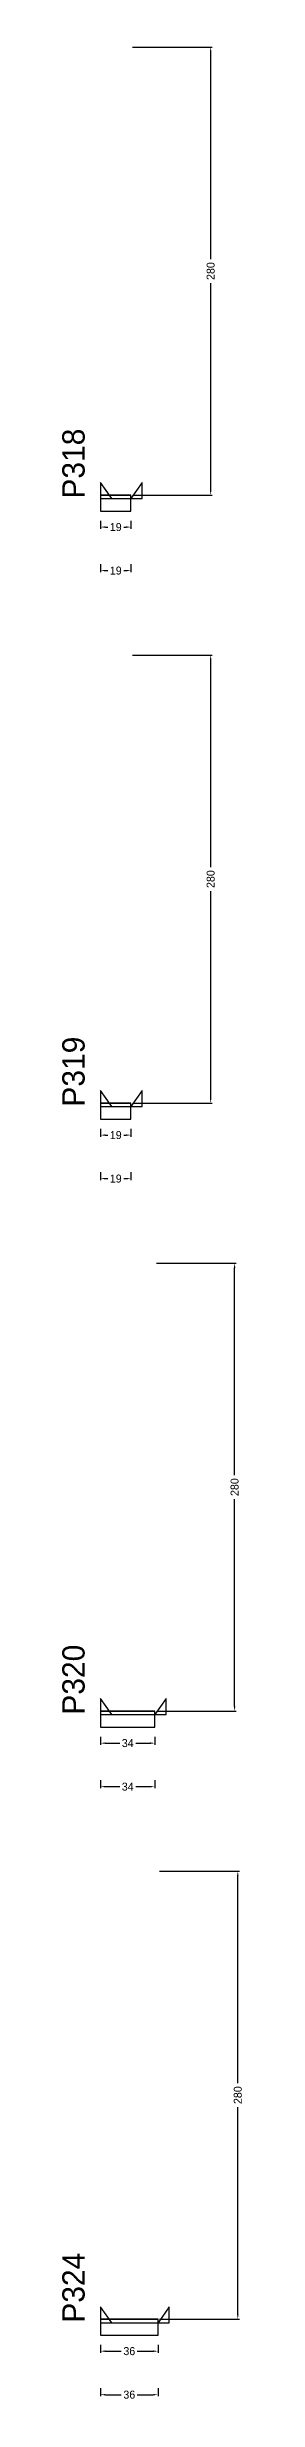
# Model space of a CAD drawing. Header units: centimetres. Extents: x -12000 to 4089, y -6086 to 2114.
# Drawn here: x 3976 to 4089, y -2708 to -1238 of the extents above; entities that cross this region are included whole.
import ezdxf

# ---------------------------------------------------------------- set-up
doc = ezdxf.new("R2010")
doc.units = ezdxf.units.CM
for name, color, linetype in [('NOMENCLATURA', 7, 'Continuous'), ('SARR_2.2x10', 60, 'Continuous'), ('SARR_2.2x7', 40, 'Continuous')]:
    doc.layers.add(name, color=color, linetype=linetype)
doc.dimstyles.new('PAINEL-NOVA', dxfattribs={"dimtxt": 5, "dimasz": 3, "dimexe": 1, "dimexo": 1, "dimgap": 1, "dimtad": 1, "dimcen": 2.5, "dimazin": 3, "dimtfac": 1, "dimtmove": 0, "dimatfit": 3})

# ---------------------------------------------------------------- blocks, each defined once
blk = doc.blocks.new('_CLOSEDFILLED')
at = {"color": 0, "linetype": 'BYBLOCK'}
blk.add_solid([(-1, 0.16), (0, 0), (-1, -0.16)], dxfattribs=at)
blk = doc.blocks.new('*D125')
for p, q in [((4000, -1533.8), (4000, -1538.8)), ((4003, -1537.8), (4004.5, -1537.8)), ((4014.5, -1537.8), (4016, -1537.8)), ((4019, -1533.8), (4019, -1538.8))]:
    blk.add_line(p, q)
at = {"layer": 'Defpoints'}
for p in [(4000, -1532.8), (4000, -1537.8), (4019, -1532.8)]:
    blk.add_point(p, dxfattribs=at)
at = {"layer": 'SARR_2.2x10', "xscale": 3, "yscale": 3, "rotation": 180}
blk.add_blockref('_CLOSEDFILLED', (4000, -1537.8), dxfattribs=at)
at = {"layer": 'SARR_2.2x10', "xscale": 3, "yscale": 3}
blk.add_blockref('_CLOSEDFILLED', (4019, -1537.8), dxfattribs=at)
at = {"layer": 'SARR_2.2x10', "insert": (4009.5, -1537.8), "char_height": 5, "attachment_point": 5}
blk.add_mtext('19', dxfattribs=at)
blk = doc.blocks.new('*D126')
for p, q in [((4020, -1237.8), (4070, -1237.8)), ((4069, -1370.3), (4069, -1240.8)), ((4069, -1514.8), (4069, -1385.3)), ((4020, -1517.8), (4070, -1517.8))]:
    blk.add_line(p, q)
at = {"layer": 'Defpoints'}
for p in [(4019, -1237.8), (4019, -1517.8), (4069, -1517.8)]:
    blk.add_point(p, dxfattribs=at)
at = {"layer": 'SARR_2.2x10', "xscale": 3, "yscale": 3}
for p, rotation in [((4069, -1237.8), 90), ((4069, -1517.8), 270)]:
    blk.add_blockref('_CLOSEDFILLED', p, dxfattribs=dict(at, rotation=rotation))
at = {"layer": 'SARR_2.2x10', "insert": (4069, -1377.8), "char_height": 5, "attachment_point": 5, "rotation": 90}
blk.add_mtext('280', dxfattribs=at)
blk = doc.blocks.new('*D127')
for p, q in [((4020, -1237.8), (4070, -1237.8)), ((4069, -1370.3), (4069, -1240.8)), ((4069, -1514.8), (4069, -1385.3)), ((4020, -1517.8), (4070, -1517.8))]:
    blk.add_line(p, q)
at = {"layer": 'Defpoints'}
for p in [(4019, -1237.8), (4019, -1517.8), (4069, -1517.8)]:
    blk.add_point(p, dxfattribs=at)
at = {"layer": 'SARR_2.2x10', "xscale": 3, "yscale": 3}
for p, rotation in [((4069, -1237.8), 90), ((4069, -1517.8), 270)]:
    blk.add_blockref('_CLOSEDFILLED', p, dxfattribs=dict(at, rotation=rotation))
at = {"layer": 'SARR_2.2x10', "insert": (4069, -1377.8), "char_height": 5, "attachment_point": 5, "rotation": 90}
blk.add_mtext('280', dxfattribs=at)
blk = doc.blocks.new('*D128')
for p, q in [((4020, -1237.8), (4070, -1237.8)), ((4069, -1370.3), (4069, -1240.8)), ((4069, -1514.8), (4069, -1385.3)), ((4020, -1517.8), (4070, -1517.8))]:
    blk.add_line(p, q)
at = {"layer": 'Defpoints'}
for p in [(4019, -1237.8), (4019, -1517.8), (4069, -1517.8)]:
    blk.add_point(p, dxfattribs=at)
at = {"layer": 'SARR_2.2x10', "xscale": 3, "yscale": 3}
for p, rotation in [((4069, -1237.8), 90), ((4069, -1517.8), 270)]:
    blk.add_blockref('_CLOSEDFILLED', p, dxfattribs=dict(at, rotation=rotation))
at = {"layer": 'SARR_2.2x10', "insert": (4069, -1377.8), "char_height": 5, "attachment_point": 5, "rotation": 90}
blk.add_mtext('280', dxfattribs=at)
blk = doc.blocks.new('*D129')
for p, q in [((4020, -1237.8), (4070, -1237.8)), ((4069, -1370.3), (4069, -1240.8)), ((4069, -1514.8), (4069, -1385.3)), ((4020, -1517.8), (4070, -1517.8))]:
    blk.add_line(p, q)
at = {"layer": 'Defpoints'}
for p in [(4019, -1237.8), (4019, -1517.8), (4069, -1517.8)]:
    blk.add_point(p, dxfattribs=at)
at = {"layer": 'SARR_2.2x10', "xscale": 3, "yscale": 3}
for p, rotation in [((4069, -1237.8), 90), ((4069, -1517.8), 270)]:
    blk.add_blockref('_CLOSEDFILLED', p, dxfattribs=dict(at, rotation=rotation))
at = {"layer": 'SARR_2.2x10', "insert": (4069, -1377.8), "char_height": 5, "attachment_point": 5, "rotation": 90}
blk.add_mtext('280', dxfattribs=at)
blk = doc.blocks.new('*D130')
for p, q in [((4000, -1561), (4000, -1566)), ((4003, -1565), (4004.5, -1565)), ((4014.5, -1565), (4016, -1565)), ((4019, -1561), (4019, -1566))]:
    blk.add_line(p, q)
at = {"layer": 'Defpoints'}
for p in [(4000, -1560), (4000, -1565), (4019, -1560)]:
    blk.add_point(p, dxfattribs=at)
at = {"layer": 'SARR_2.2x10', "xscale": 3, "yscale": 3, "rotation": 180}
blk.add_blockref('_CLOSEDFILLED', (4000, -1565), dxfattribs=at)
at = {"layer": 'SARR_2.2x10', "xscale": 3, "yscale": 3}
blk.add_blockref('_CLOSEDFILLED', (4019, -1565), dxfattribs=at)
at = {"layer": 'SARR_2.2x10', "insert": (4009.5, -1565), "char_height": 5, "attachment_point": 5}
blk.add_mtext('19', dxfattribs=at)
blk = doc.blocks.new('GRA-E')
at = {"layer": 'SARR_2.2x7'}
blk.add_lwpolyline([(0, 0), (7, 0), (0, 10)], close=True, dxfattribs=at)
blk = doc.blocks.new('GRA-D')
at = {"layer": 'SARR_2.2x7'}
blk.add_lwpolyline([(0, 0), (7, 0), (7, 10)], close=True, dxfattribs=at)
blk = doc.blocks.new('*D151')
for p, q in [((4000, -1913.8), (4000, -1918.8)), ((4003, -1917.8), (4004.5, -1917.8)), ((4014.5, -1917.8), (4016, -1917.8)), ((4019, -1913.8), (4019, -1918.8))]:
    blk.add_line(p, q)
at = {"layer": 'Defpoints'}
for p in [(4000, -1912.8), (4000, -1917.8), (4019, -1912.8)]:
    blk.add_point(p, dxfattribs=at)
at = {"layer": 'SARR_2.2x10', "xscale": 3, "yscale": 3, "rotation": 180}
blk.add_blockref('_CLOSEDFILLED', (4000, -1917.8), dxfattribs=at)
at = {"layer": 'SARR_2.2x10', "xscale": 3, "yscale": 3}
blk.add_blockref('_CLOSEDFILLED', (4019, -1917.8), dxfattribs=at)
at = {"layer": 'SARR_2.2x10', "insert": (4009.5, -1917.8), "char_height": 5, "attachment_point": 5}
blk.add_mtext('19', dxfattribs=at)
blk = doc.blocks.new('*D152')
for p, q in [((4020, -1617.8), (4070, -1617.8)), ((4069, -1750.3), (4069, -1620.8)), ((4069, -1894.8), (4069, -1765.3)), ((4020, -1897.8), (4070, -1897.8))]:
    blk.add_line(p, q)
at = {"layer": 'Defpoints'}
for p in [(4019, -1617.8), (4019, -1897.8), (4069, -1897.8)]:
    blk.add_point(p, dxfattribs=at)
at = {"layer": 'SARR_2.2x10', "xscale": 3, "yscale": 3}
for p, rotation in [((4069, -1617.8), 90), ((4069, -1897.8), 270)]:
    blk.add_blockref('_CLOSEDFILLED', p, dxfattribs=dict(at, rotation=rotation))
at = {"layer": 'SARR_2.2x10', "insert": (4069, -1757.8), "char_height": 5, "attachment_point": 5, "rotation": 90}
blk.add_mtext('280', dxfattribs=at)
blk = doc.blocks.new('*D153')
for p, q in [((4020, -1617.8), (4070, -1617.8)), ((4069, -1750.3), (4069, -1620.8)), ((4069, -1894.8), (4069, -1765.3)), ((4020, -1897.8), (4070, -1897.8))]:
    blk.add_line(p, q)
at = {"layer": 'Defpoints'}
for p in [(4019, -1617.8), (4019, -1897.8), (4069, -1897.8)]:
    blk.add_point(p, dxfattribs=at)
at = {"layer": 'SARR_2.2x10', "xscale": 3, "yscale": 3}
for p, rotation in [((4069, -1617.8), 90), ((4069, -1897.8), 270)]:
    blk.add_blockref('_CLOSEDFILLED', p, dxfattribs=dict(at, rotation=rotation))
at = {"layer": 'SARR_2.2x10', "insert": (4069, -1757.8), "char_height": 5, "attachment_point": 5, "rotation": 90}
blk.add_mtext('280', dxfattribs=at)
blk = doc.blocks.new('*D154')
for p, q in [((4020, -1617.8), (4070, -1617.8)), ((4069, -1750.3), (4069, -1620.8)), ((4069, -1894.8), (4069, -1765.3)), ((4020, -1897.8), (4070, -1897.8))]:
    blk.add_line(p, q)
at = {"layer": 'Defpoints'}
for p in [(4019, -1617.8), (4019, -1897.8), (4069, -1897.8)]:
    blk.add_point(p, dxfattribs=at)
at = {"layer": 'SARR_2.2x10', "xscale": 3, "yscale": 3}
for p, rotation in [((4069, -1617.8), 90), ((4069, -1897.8), 270)]:
    blk.add_blockref('_CLOSEDFILLED', p, dxfattribs=dict(at, rotation=rotation))
at = {"layer": 'SARR_2.2x10', "insert": (4069, -1757.8), "char_height": 5, "attachment_point": 5, "rotation": 90}
blk.add_mtext('280', dxfattribs=at)
blk = doc.blocks.new('*D155')
for p, q in [((4020, -1617.8), (4070, -1617.8)), ((4069, -1750.3), (4069, -1620.8)), ((4069, -1894.8), (4069, -1765.3)), ((4020, -1897.8), (4070, -1897.8))]:
    blk.add_line(p, q)
at = {"layer": 'Defpoints'}
for p in [(4019, -1617.8), (4019, -1897.8), (4069, -1897.8)]:
    blk.add_point(p, dxfattribs=at)
at = {"layer": 'SARR_2.2x10', "xscale": 3, "yscale": 3}
for p, rotation in [((4069, -1617.8), 90), ((4069, -1897.8), 270)]:
    blk.add_blockref('_CLOSEDFILLED', p, dxfattribs=dict(at, rotation=rotation))
at = {"layer": 'SARR_2.2x10', "insert": (4069, -1757.8), "char_height": 5, "attachment_point": 5, "rotation": 90}
blk.add_mtext('280', dxfattribs=at)
blk = doc.blocks.new('*D156')
for p, q in [((4000, -1941), (4000, -1946)), ((4019, -1941), (4019, -1946)), ((4003, -1945), (4004.5, -1945)), ((4014.5, -1945), (4016, -1945))]:
    blk.add_line(p, q)
at = {"layer": 'Defpoints'}
for p in [(4000, -1940), (4019, -1940), (4000, -1945)]:
    blk.add_point(p, dxfattribs=at)
at = {"layer": 'SARR_2.2x10', "xscale": 3, "yscale": 3, "rotation": 180}
blk.add_blockref('_CLOSEDFILLED', (4000, -1945), dxfattribs=at)
at = {"layer": 'SARR_2.2x10', "xscale": 3, "yscale": 3}
blk.add_blockref('_CLOSEDFILLED', (4019, -1945), dxfattribs=at)
at = {"layer": 'SARR_2.2x10', "insert": (4009.5, -1945), "char_height": 5, "attachment_point": 5}
blk.add_mtext('19', dxfattribs=at)
blk = doc.blocks.new('*D177')
for p, q in [((4000, -2293.8), (4000, -2298.8)), ((4034, -2293.8), (4034, -2298.8)), ((4003, -2297.8), (4012, -2297.8)), ((4022, -2297.8), (4031, -2297.8))]:
    blk.add_line(p, q)
at = {"layer": 'Defpoints'}
for p in [(4000, -2292.8), (4034, -2292.8), (4000, -2297.8)]:
    blk.add_point(p, dxfattribs=at)
at = {"layer": 'SARR_2.2x10', "xscale": 3, "yscale": 3, "rotation": 180}
blk.add_blockref('_CLOSEDFILLED', (4000, -2297.8), dxfattribs=at)
at = {"layer": 'SARR_2.2x10', "xscale": 3, "yscale": 3}
blk.add_blockref('_CLOSEDFILLED', (4034, -2297.8), dxfattribs=at)
at = {"layer": 'SARR_2.2x10', "insert": (4017, -2297.8), "char_height": 5, "attachment_point": 5}
blk.add_mtext('34', dxfattribs=at)
blk = doc.blocks.new('*D178')
for p, q in [((4035, -1997.8), (4085, -1997.8)), ((4084, -2130.3), (4084, -2000.8)), ((4084, -2274.8), (4084, -2145.3)), ((4035, -2277.8), (4085, -2277.8))]:
    blk.add_line(p, q)
at = {"layer": 'Defpoints'}
for p in [(4034, -1997.8), (4034, -2277.8), (4084, -2277.8)]:
    blk.add_point(p, dxfattribs=at)
at = {"layer": 'SARR_2.2x10', "xscale": 3, "yscale": 3}
for p, rotation in [((4084, -1997.8), 90), ((4084, -2277.8), 270)]:
    blk.add_blockref('_CLOSEDFILLED', p, dxfattribs=dict(at, rotation=rotation))
at = {"layer": 'SARR_2.2x10', "insert": (4084, -2137.8), "char_height": 5, "attachment_point": 5, "rotation": 90}
blk.add_mtext('280', dxfattribs=at)
blk = doc.blocks.new('*D179')
for p, q in [((4035, -1997.8), (4085, -1997.8)), ((4084, -2130.3), (4084, -2000.8)), ((4084, -2274.8), (4084, -2145.3)), ((4035, -2277.8), (4085, -2277.8))]:
    blk.add_line(p, q)
at = {"layer": 'Defpoints'}
for p in [(4034, -1997.8), (4034, -2277.8), (4084, -2277.8)]:
    blk.add_point(p, dxfattribs=at)
at = {"layer": 'SARR_2.2x10', "xscale": 3, "yscale": 3}
for p, rotation in [((4084, -1997.8), 90), ((4084, -2277.8), 270)]:
    blk.add_blockref('_CLOSEDFILLED', p, dxfattribs=dict(at, rotation=rotation))
at = {"layer": 'SARR_2.2x10', "insert": (4084, -2137.8), "char_height": 5, "attachment_point": 5, "rotation": 90}
blk.add_mtext('280', dxfattribs=at)
blk = doc.blocks.new('*D180')
for p, q in [((4035, -1997.8), (4085, -1997.8)), ((4084, -2130.3), (4084, -2000.8)), ((4084, -2274.8), (4084, -2145.3)), ((4035, -2277.8), (4085, -2277.8))]:
    blk.add_line(p, q)
at = {"layer": 'Defpoints'}
for p in [(4034, -1997.8), (4034, -2277.8), (4084, -2277.8)]:
    blk.add_point(p, dxfattribs=at)
at = {"layer": 'SARR_2.2x10', "xscale": 3, "yscale": 3}
for p, rotation in [((4084, -1997.8), 90), ((4084, -2277.8), 270)]:
    blk.add_blockref('_CLOSEDFILLED', p, dxfattribs=dict(at, rotation=rotation))
at = {"layer": 'SARR_2.2x10', "insert": (4084, -2137.8), "char_height": 5, "attachment_point": 5, "rotation": 90}
blk.add_mtext('280', dxfattribs=at)
blk = doc.blocks.new('*D181')
for p, q in [((4035, -1997.8), (4085, -1997.8)), ((4084, -2130.3), (4084, -2000.8)), ((4084, -2274.8), (4084, -2145.3)), ((4035, -2277.8), (4085, -2277.8))]:
    blk.add_line(p, q)
at = {"layer": 'Defpoints'}
for p in [(4034, -1997.8), (4034, -2277.8), (4084, -2277.8)]:
    blk.add_point(p, dxfattribs=at)
at = {"layer": 'SARR_2.2x10', "xscale": 3, "yscale": 3}
for p, rotation in [((4084, -1997.8), 90), ((4084, -2277.8), 270)]:
    blk.add_blockref('_CLOSEDFILLED', p, dxfattribs=dict(at, rotation=rotation))
at = {"layer": 'SARR_2.2x10', "insert": (4084, -2137.8), "char_height": 5, "attachment_point": 5, "rotation": 90}
blk.add_mtext('280', dxfattribs=at)
blk = doc.blocks.new('*D182')
for p, q in [((4000, -2321), (4000, -2326)), ((4034, -2321), (4034, -2326)), ((4003, -2325), (4012, -2325)), ((4022, -2325), (4031, -2325))]:
    blk.add_line(p, q)
at = {"layer": 'Defpoints'}
for p in [(4000, -2320), (4034, -2320), (4000, -2325)]:
    blk.add_point(p, dxfattribs=at)
at = {"layer": 'SARR_2.2x10', "xscale": 3, "yscale": 3, "rotation": 180}
blk.add_blockref('_CLOSEDFILLED', (4000, -2325), dxfattribs=at)
at = {"layer": 'SARR_2.2x10', "xscale": 3, "yscale": 3}
blk.add_blockref('_CLOSEDFILLED', (4034, -2325), dxfattribs=at)
at = {"layer": 'SARR_2.2x10', "insert": (4017, -2325), "char_height": 5, "attachment_point": 5}
blk.add_mtext('34', dxfattribs=at)
blk = doc.blocks.new('*D203')
for p, q in [((4000, -2673.8), (4000, -2678.8)), ((4036, -2673.8), (4036, -2678.8)), ((4003, -2677.8), (4013, -2677.8)), ((4023, -2677.8), (4033, -2677.8))]:
    blk.add_line(p, q)
at = {"layer": 'Defpoints'}
for p in [(4000, -2672.8), (4036, -2672.8), (4000, -2677.8)]:
    blk.add_point(p, dxfattribs=at)
at = {"layer": 'SARR_2.2x10', "xscale": 3, "yscale": 3, "rotation": 180}
blk.add_blockref('_CLOSEDFILLED', (4000, -2677.8), dxfattribs=at)
at = {"layer": 'SARR_2.2x10', "xscale": 3, "yscale": 3}
blk.add_blockref('_CLOSEDFILLED', (4036, -2677.8), dxfattribs=at)
at = {"layer": 'SARR_2.2x10', "insert": (4018, -2677.8), "char_height": 5, "attachment_point": 5}
blk.add_mtext('36', dxfattribs=at)
blk = doc.blocks.new('*D204')
for p, q in [((4037, -2377.8), (4087, -2377.8)), ((4086, -2510.3), (4086, -2380.8)), ((4086, -2654.8), (4086, -2525.3)), ((4037, -2657.8), (4087, -2657.8))]:
    blk.add_line(p, q)
at = {"layer": 'Defpoints'}
for p in [(4036, -2377.8), (4036, -2657.8), (4086, -2657.8)]:
    blk.add_point(p, dxfattribs=at)
at = {"layer": 'SARR_2.2x10', "xscale": 3, "yscale": 3}
for p, rotation in [((4086, -2377.8), 90), ((4086, -2657.8), 270)]:
    blk.add_blockref('_CLOSEDFILLED', p, dxfattribs=dict(at, rotation=rotation))
at = {"layer": 'SARR_2.2x10', "insert": (4086, -2517.8), "char_height": 5, "attachment_point": 5, "rotation": 90}
blk.add_mtext('280', dxfattribs=at)
blk = doc.blocks.new('*D205')
for p, q in [((4037, -2377.8), (4087, -2377.8)), ((4086, -2510.3), (4086, -2380.8)), ((4086, -2654.8), (4086, -2525.3)), ((4037, -2657.8), (4087, -2657.8))]:
    blk.add_line(p, q)
at = {"layer": 'Defpoints'}
for p in [(4036, -2377.8), (4036, -2657.8), (4086, -2657.8)]:
    blk.add_point(p, dxfattribs=at)
at = {"layer": 'SARR_2.2x10', "xscale": 3, "yscale": 3}
for p, rotation in [((4086, -2377.8), 90), ((4086, -2657.8), 270)]:
    blk.add_blockref('_CLOSEDFILLED', p, dxfattribs=dict(at, rotation=rotation))
at = {"layer": 'SARR_2.2x10', "insert": (4086, -2517.8), "char_height": 5, "attachment_point": 5, "rotation": 90}
blk.add_mtext('280', dxfattribs=at)
blk = doc.blocks.new('*D206')
for p, q in [((4037, -2377.8), (4087, -2377.8)), ((4086, -2510.3), (4086, -2380.8)), ((4086, -2654.8), (4086, -2525.3)), ((4037, -2657.8), (4087, -2657.8))]:
    blk.add_line(p, q)
at = {"layer": 'Defpoints'}
for p in [(4036, -2377.8), (4036, -2657.8), (4086, -2657.8)]:
    blk.add_point(p, dxfattribs=at)
at = {"layer": 'SARR_2.2x10', "xscale": 3, "yscale": 3}
for p, rotation in [((4086, -2377.8), 90), ((4086, -2657.8), 270)]:
    blk.add_blockref('_CLOSEDFILLED', p, dxfattribs=dict(at, rotation=rotation))
at = {"layer": 'SARR_2.2x10', "insert": (4086, -2517.8), "char_height": 5, "attachment_point": 5, "rotation": 90}
blk.add_mtext('280', dxfattribs=at)
blk = doc.blocks.new('*D207')
for p, q in [((4037, -2377.8), (4087, -2377.8)), ((4086, -2510.3), (4086, -2380.8)), ((4086, -2654.8), (4086, -2525.3)), ((4037, -2657.8), (4087, -2657.8))]:
    blk.add_line(p, q)
at = {"layer": 'Defpoints'}
for p in [(4036, -2377.8), (4036, -2657.8), (4086, -2657.8)]:
    blk.add_point(p, dxfattribs=at)
at = {"layer": 'SARR_2.2x10', "xscale": 3, "yscale": 3}
for p, rotation in [((4086, -2377.8), 90), ((4086, -2657.8), 270)]:
    blk.add_blockref('_CLOSEDFILLED', p, dxfattribs=dict(at, rotation=rotation))
at = {"layer": 'SARR_2.2x10', "insert": (4086, -2517.8), "char_height": 5, "attachment_point": 5, "rotation": 90}
blk.add_mtext('280', dxfattribs=at)
blk = doc.blocks.new('*D208')
for p, q in [((4000, -2701), (4000, -2706)), ((4003, -2705), (4013, -2705)), ((4023, -2705), (4033, -2705)), ((4036, -2701), (4036, -2706))]:
    blk.add_line(p, q)
at = {"layer": 'Defpoints'}
for p in [(4000, -2700), (4000, -2705), (4036, -2700)]:
    blk.add_point(p, dxfattribs=at)
at = {"layer": 'SARR_2.2x10', "xscale": 3, "yscale": 3, "rotation": 180}
blk.add_blockref('_CLOSEDFILLED', (4000, -2705), dxfattribs=at)
at = {"layer": 'SARR_2.2x10', "xscale": 3, "yscale": 3}
blk.add_blockref('_CLOSEDFILLED', (4036, -2705), dxfattribs=at)
at = {"layer": 'SARR_2.2x10', "insert": (4018, -2705), "char_height": 5, "attachment_point": 5}
blk.add_mtext('36', dxfattribs=at)

msp = doc.modelspace()

# ---------------------------------------------------------------- linework, layer by layer
at = {"layer": 'SARR_2.2x10'}
for p, q in [((4019, -1517.8), (4000, -1517.8)), ((4000, -1517.8), (4000, -1527.8)), ((4000, -1527.8), (4019, -1527.8)), ((4019, -1527.8), (4019, -1517.8)), ((4019, -1897.8), (4000, -1897.8)), ((4000, -1897.8), (4000, -1907.8)), ((4000, -1907.8), (4019, -1907.8)), ((4019, -1907.8), (4019, -1897.8)), ((4034, -2277.8), (4000, -2277.8)), ((4000, -2277.8), (4000, -2287.8)), ((4034, -2287.8), (4034, -2277.8)), ((4000, -2287.8), (4034, -2287.8)), ((4036, -2657.8), (4000, -2657.8)), ((4000, -2657.8), (4000, -2667.8)), ((4036, -2667.8), (4036, -2657.8)), ((4000, -2667.8), (4036, -2667.8))]:
    msp.add_line(p, q, dxfattribs=at)
at = {"layer": 'SARR_2.2x7'}
for p, q in [((4019, -1517.8), (4000, -1517.8)), ((4000, -1517.8), (4000, -1520)), ((4000, -1517.8), (4007, -1517.8)), ((4000, -1517.8), (4007, -1517.8)), ((4000, -1517.8), (4007, -1517.8)), ((4000, -1517.8), (4007, -1517.8)), ((4000, -1520), (4019, -1520)), ((4007, -1517.8), (4019, -1517.8)), ((4007, -1517.8), (4019, -1517.8)), ((4007, -1517.8), (4019, -1517.8)), ((4007, -1517.8), (4019, -1517.8)), ((4019, -1520), (4019, -1517.8)), ((4019, -1897.8), (4000, -1897.8)), ((4000, -1897.8), (4000, -1900)), ((4000, -1897.8), (4007, -1897.8)), ((4000, -1897.8), (4007, -1897.8)), ((4000, -1897.8), (4007, -1897.8)), ((4000, -1897.8), (4007, -1897.8)), ((4000, -1900), (4019, -1900)), ((4007, -1897.8), (4019, -1897.8)), ((4007, -1897.8), (4019, -1897.8)), ((4007, -1897.8), (4019, -1897.8)), ((4007, -1897.8), (4019, -1897.8)), ((4019, -1900), (4019, -1897.8)), ((4034, -2277.8), (4000, -2277.8)), ((4000, -2277.8), (4000, -2280)), ((4000, -2277.8), (4007, -2277.8)), ((4000, -2277.8), (4007, -2277.8)), ((4000, -2277.8), (4007, -2277.8)), ((4000, -2277.8), (4007, -2277.8)), ((4007, -2277.8), (4034, -2277.8)), ((4007, -2277.8), (4034, -2277.8)), ((4007, -2277.8), (4034, -2277.8)), ((4007, -2277.8), (4034, -2277.8)), ((4034, -2280), (4034, -2277.8)), ((4000, -2280), (4034, -2280)), ((4036, -2657.8), (4000, -2657.8)), ((4000, -2657.8), (4000, -2660)), ((4000, -2657.8), (4007, -2657.8)), ((4000, -2657.8), (4007, -2657.8)), ((4000, -2657.8), (4007, -2657.8)), ((4000, -2657.8), (4007, -2657.8)), ((4000, -2660), (4036, -2660)), ((4007, -2657.8), (4036, -2657.8)), ((4007, -2657.8), (4036, -2657.8)), ((4007, -2657.8), (4036, -2657.8)), ((4007, -2657.8), (4036, -2657.8)), ((4036, -2660), (4036, -2657.8))]:
    msp.add_line(p, q, dxfattribs=at)

# ---------------------------------------------------------------- block references
for name, p in [('GRA-E', (4000, -1520)), ('GRA-D', (4019, -1520)), ('GRA-E', (4000, -1900)), ('GRA-D', (4019, -1900)), ('GRA-E', (4000, -2280)), ('GRA-D', (4034, -2280)), ('GRA-E', (4000, -2660)), ('GRA-D', (4036, -2660))]:
    msp.add_blockref(name, p, dxfattribs=at)

# ---------------------------------------------------------------- texts
at = {"layer": 'NOMENCLATURA'}
for s, p in [('P318', (3990, -1520)), ('P319', (3990, -1900)), ('P320', (3990, -2280)), ('P324', (3990, -2660))]:
    msp.add_text(s, height=14, rotation=90, dxfattribs=at).set_placement(p)

# ---------------------------------------------------------------- dimensions: what is measured, and where the dimension line sits
at = {"layer": 'SARR_2.2x10'}
for base, p1, p2, picture, middle in [((4069, -1517.8), (4019, -1517.8), (4019, -1237.8), '*D126', (4069, -1377.8)), ((4069, -1517.8), (4019, -1517.8), (4019, -1237.8), '*D127', (4069, -1377.8)), ((4069, -1517.8), (4019, -1517.8), (4019, -1237.8), '*D128', (4069, -1377.8)), ((4069, -1517.8), (4019, -1517.8), (4019, -1237.8), '*D129', (4069, -1377.8)), ((4069, -1897.8), (4019, -1897.8), (4019, -1617.8), '*D152', (4069, -1757.8)), ((4069, -1897.8), (4019, -1897.8), (4019, -1617.8), '*D153', (4069, -1757.8)), ((4069, -1897.8), (4019, -1897.8), (4019, -1617.8), '*D154', (4069, -1757.8)), ((4069, -1897.8), (4019, -1897.8), (4019, -1617.8), '*D155', (4069, -1757.8)), ((4084, -2277.8), (4034, -2277.8), (4034, -1997.8), '*D178', (4084, -2137.8)), ((4084, -2277.8), (4034, -2277.8), (4034, -1997.8), '*D179', (4084, -2137.8)), ((4084, -2277.8), (4034, -2277.8), (4034, -1997.8), '*D180', (4084, -2137.8)), ((4084, -2277.8), (4034, -2277.8), (4034, -1997.8), '*D181', (4084, -2137.8)), ((4086, -2657.8), (4036, -2657.8), (4036, -2377.8), '*D204', (4086, -2517.8)), ((4086, -2657.8), (4036, -2657.8), (4036, -2377.8), '*D205', (4086, -2517.8)), ((4086, -2657.8), (4036, -2657.8), (4036, -2377.8), '*D206', (4086, -2517.8)), ((4086, -2657.8), (4036, -2657.8), (4036, -2377.8), '*D207', (4086, -2517.8))]:
    dim = msp.add_linear_dim(base=base, p1=p1, p2=p2, angle=90, dimstyle='PAINEL-NOVA', dxfattribs=at)
    dim.commit()
    dim.dimension.update_dxf_attribs({"geometry": picture, "text_midpoint": middle})
for base, p1, p2, picture, middle in [((4000, -1537.8), (4000, -1532.8), (4019, -1532.8), '*D125', (4009.5, -1537.8)), ((4000, -1565), (4000, -1560), (4019, -1560), '*D130', (4009.5, -1565)), ((4000, -1917.8), (4000, -1912.8), (4019, -1912.8), '*D151', (4009.5, -1917.8)), ((4000, -1945), (4000, -1940), (4019, -1940), '*D156', (4009.5, -1945)), ((4000, -2297.8), (4000, -2292.8), (4034, -2292.8), '*D177', (4017, -2297.8)), ((4000, -2325), (4000, -2320), (4034, -2320), '*D182', (4017, -2325)), ((4000, -2677.8), (4000, -2672.8), (4036, -2672.8), '*D203', (4018, -2677.8)), ((4000, -2705), (4000, -2700), (4036, -2700), '*D208', (4018, -2705))]:
    dim = msp.add_linear_dim(base=base, p1=p1, p2=p2, dimstyle='PAINEL-NOVA', dxfattribs=at)
    dim.commit()
    dim.dimension.update_dxf_attribs({"geometry": picture, "text_midpoint": middle})

doc.saveas('drawing.dxf')
